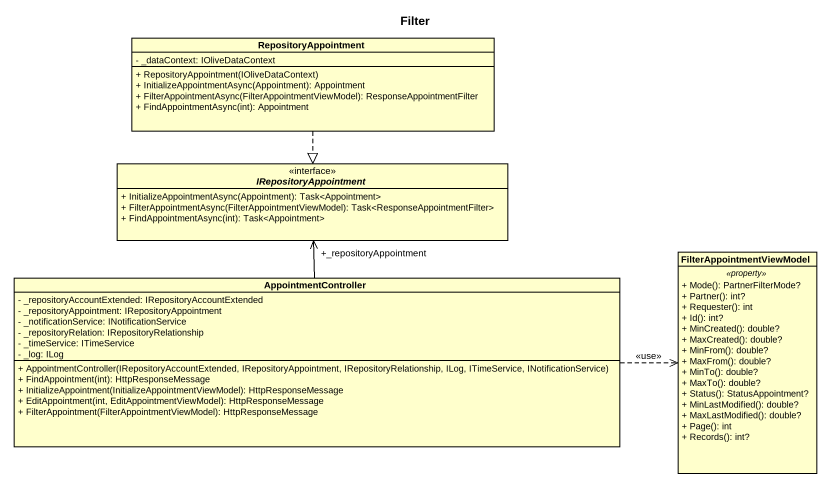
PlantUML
@startuml
title Filter
hide circle
hide empty members
skinparam classAttributeIconSize 0
class RepositoryAppointment {
  - _dataContext: IOliveDataContext
  + RepositoryAppointment(IOliveDataContext)
  + InitializeAppointmentAsync(Appointment): Appointment
  + FilterAppointmentAsync(FilterAppointmentViewModel): ResponseAppointmentFilter
  + FindAppointmentAsync(int): Appointment
}
interface IRepositoryAppointment {
  + InitializeAppointmentAsync(Appointment): Task<Appointment>
  + FilterAppointmentAsync(FilterAppointmentViewModel): Task<ResponseAppointmentFilter>
  + FindAppointmentAsync(int): Task<Appointment>
}
class FilterAppointmentViewModel {
  .. <<property>> ..
  + Mode(): PartnerFilterMode?
  + Partner(): int?
  + Requester(): int
  + Id(): int?
  + MinCreated(): double?
  + MaxCreated(): double?
  + MinFrom(): double?
  + MaxFrom(): double?
  + MinTo(): double?
  + MaxTo(): double?
  + Status(): StatusAppointment?
  + MinLastModified(): double?
  + MaxLastModified(): double?
  + Page(): int
  + Records(): int?
}
class AppointmentController {
  - _repositoryAccountExtended: IRepositoryAccountExtended
  - _repositoryAppointment: IRepositoryAppointment
  - _notificationService: INotificationService
  - _repositoryRelation: IRepositoryRelationship
  - _timeService: ITimeService
  - _log: ILog
  + AppointmentController(IRepositoryAccountExtended, IRepositoryAppointment, IRepositoryRelationship, ILog, ITimeService, INotificationService)
  + FindAppointment(int): HttpResponseMessage
  + InitializeAppointment(InitializeAppointmentViewModel): HttpResponseMessage
  + EditAppointment(int, EditAppointmentViewModel): HttpResponseMessage
  + FilterAppointment(FilterAppointmentViewModel): HttpResponseMessage
}
RepositoryAppointment ..|> IRepositoryAppointment
AppointmentController -up-> "+_repositoryAppointment" IRepositoryAppointment
AppointmentController .right.> FilterAppointmentViewModel : <<use>>
@enduml
